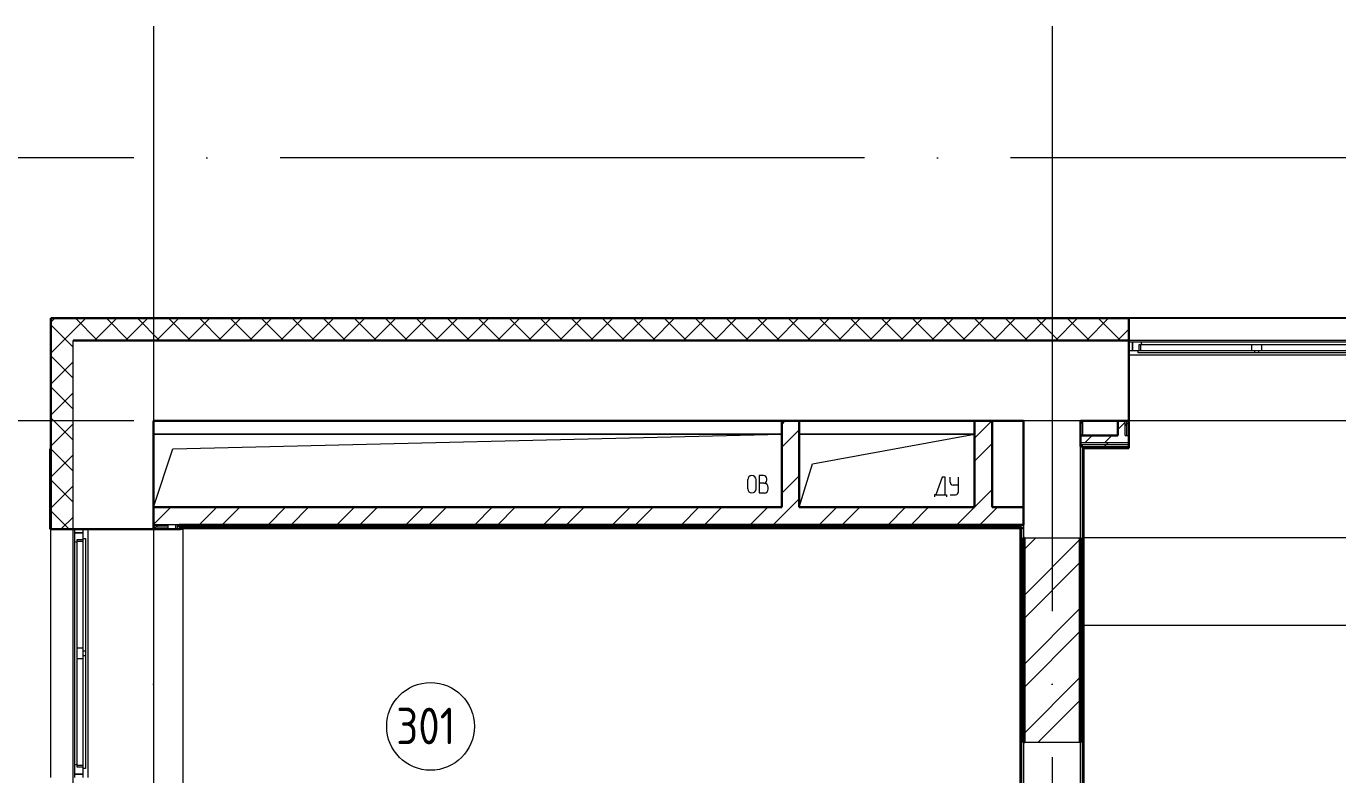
# Model space of a CAD drawing. Header units: millimetres. Extents: x -259793 to 1187961, y -549744 to 43070.
# Drawn here: x 243275 to 252251, y -5383 to -263 of the extents above; entities that cross this region are included whole.
import ezdxf

# ---------------------------------------------------------------- set-up
doc = ezdxf.new("R2010")
doc.units = ezdxf.units.MM
doc.linetypes.add('ADSK_Линия сетки', pattern=[25, 20, -2.5, 0, -2.5])
for name, color, linetype, lineweight in [('_ Окна', 7, 'Continuous', 9), ('Марки помещений', 252, 'Continuous', 20), ('Ограждение', 252, 'Continuous', 9), ('Окна', 252, 'Continuous', 9), ('Оси', 252, 'Continuous', 9), ('Перекрытие', 252, 'Continuous', 18), ('Стены внутренние', 7, 'Continuous', 18), ('Стены наружные', 7, 'Continuous', 18), ('Стены штриховка', 7, 'Continuous', 9)]:
    doc.layers.add(name, color=color, linetype=linetype, lineweight=lineweight)
doc.styles.add('GOST Common_2', font='', dxfattribs={"width": 0.9, "height": 250})
doc.styles.get('GOST Common_2').set_extended_font_data('GOST type B')

# ---------------------------------------------------------------- blocks, each defined once
blk = doc.blocks.new('3 этаж')
at = {"color": 251, "lineweight": 18, "true_color": 0x636466}
for p, q in [((248445.8, -3053.4), (244145.8, -3053.4)), ((244277.8, -3153.4), (248445.8, -3053.4)), ((249765.8, -3053.4), (248565.8, -3053.4)), ((248655.7, -3257.2), (249765.8, -3053.4)), ((244145.8, -3553.4), (244277.8, -3153.4)), ((248565.8, -3553.4), (248655.7, -3257.2)), ((248212.5, -3427.4), (248212.5, -3364.8)), ((248269.9, -3427.4), (248269.9, -3364.8)), ((248320, -3336.1), (248290, -3336.1)), ((248290, -3336.1), (248290, -3456.1)), ((248323.4, -3389.5), (248290, -3389.5)), ((248343.4, -3369.5), (248343.4, -3359.5)), ((249544.1, -3348.4), (249500.4, -3468.4)), ((249563.7, -3348.4), (249544.1, -3348.4)), ((249563.7, -3468.4), (249563.7, -3348.4)), ((249597.8, -3381.8), (249597.8, -3348.4)), ((249655.2, -3401.8), (249617.8, -3401.8)), ((249655.2, -3448.4), (249655.2, -3348.4)), ((248290, -3456.1), (248326.7, -3456.1)), ((248353.4, -3429.5), (248353.4, -3419.5)), ((249490.4, -3468.4), (249490.4, -3483.4)), ((249500.4, -3468.4), (249490.4, -3468.4)), ((249500.4, -3468.4), (249563.7, -3468.4)), ((249563.7, -3468.4), (249573.7, -3468.4)), ((249573.7, -3468.4), (249573.7, -3483.4)), ((249597.8, -3468.4), (249635.2, -3468.4))]:
    blk.add_line(p, q, dxfattribs=at)
for centre, radius, start, end in [((248241.2, -3364.8), 28.7, 0, 180), ((248320, -3359.5), 23.3, 0, 90), ((248323.4, -3369.5), 20, 270, 0), ((248323.4, -3419.5), 30, 0, 90), ((249617.8, -3381.8), 20, 180, 270), ((248241.2, -3427.4), 28.7, 180, 0), ((248326.7, -3429.5), 26.7, 270, 0), ((249635.2, -3448.4), 20, 270, 0)]:
    blk.add_arc(centre, radius, start, end, dxfattribs=at)
at = {"layer": '_ Окна', "color": 251, "true_color": 0x636466}
for p, q in [((250845.8, -2423.4), (250820.8, -2423.4)), ((250845.8, -2481.4), (250845.8, -2423.4)), ((250820.8, -2481.4), (250845.8, -2481.4)), ((243605.8, -3703.4), (243605.8, -3728.4)), ((243605.8, -3728.4), (243663.8, -3728.4)), ((243663.8, -3728.4), (243663.8, -3703.4)), ((243663.8, -5378.4), (243605.8, -5378.4)), ((243605.8, -5378.4), (243605.8, -5403.4)), ((243663.8, -5403.4), (243663.8, -5378.4))]:
    blk.add_line(p, q, dxfattribs=at)
at = {"layer": '_ Окна', "color": 251, "lineweight": 18, "true_color": 0x636466}
for p, q in [((250905.2, -2423.4), (250845.8, -2423.4)), ((250845.8, -2423.4), (250845.8, -2481.4)), ((250909.8, -2440.4), (250905.2, -2423.4)), ((250845.8, -2481.4), (250883.8, -2481.4)), ((250891.8, -2481.4), (250891.8, -2440.4)), ((250891.8, -2440.4), (250903.8, -2440.4)), ((243663.8, -3728.4), (243605.8, -3728.4)), ((243605.8, -3728.4), (243605.8, -3787.9)), ((243663.8, -3766.4), (243663.8, -3728.4)), ((243605.8, -3787.9), (243622.8, -3792.4)), ((243622.8, -3774.4), (243663.8, -3774.4)), ((243622.8, -3786.4), (243622.8, -3774.4)), ((243622.8, -5314.4), (243605.8, -5319)), ((243605.8, -5319), (243605.8, -5378.4)), ((243605.8, -5378.4), (243663.8, -5378.4)), ((243622.8, -5332.4), (243622.8, -5320.4)), ((243663.8, -5332.4), (243622.8, -5332.4)), ((243663.8, -5378.4), (243663.8, -5340.4))]:
    blk.add_line(p, q, dxfattribs=at)
at = {"layer": 'Марки помещений', "color": 251, "true_color": 0x636466}
blk.add_circle((246041.8, -5052.7), 300, dxfattribs=at)
at = {"layer": 'Ограждение', "color": 251, "true_color": 0x636466}
for p, q in [((252570.8, -2513.4), (250820.8, -2513.4)), ((250505.8, -3063.4), (250505.8, -2963.4)), ((243695.8, -3703.4), (243695.8, -5403.4)), ((244145.8, -3703.4), (244145.8, -5403.4)), ((244330.8, -3703.4), (244345.8, -3703.4)), ((244345.8, -3693.4), (244345.8, -11398.5)), ((244345.8, -3698.4), (250075.8, -3698.4)), ((244345.8, -3703.4), (244345.8, -5403.4)), ((250080.8, -3693.4), (250075.8, -3698.4)), ((250075.8, -3698.4), (250075.8, -9313.4)), ((258210.8, -3763.4), (250510.8, -3763.4)), ((258210.8, -4363.4), (250510.8, -4363.4)), ((250515.8, -9313.4), (250515.8, -4363.4))]:
    blk.add_line(p, q, dxfattribs=at)
at = {"layer": 'Окна', "color": 251, "true_color": 0x636466}
for p, q in [((252486.3, -2423.4), (250905.2, -2423.4)), ((250883.8, -2481.4), (251680.8, -2481.4)), ((250883.8, -2498.4), (250883.8, -2481.4)), ((251680.8, -2498.4), (250883.8, -2498.4)), ((250903.8, -2440.4), (251660.8, -2440.4)), ((250903.8, -2481.4), (250903.8, -2440.4)), ((251660.8, -2440.4), (251730.8, -2440.4)), ((251660.8, -2440.4), (251660.8, -2481.4)), ((251680.8, -2481.4), (251710.8, -2481.4)), ((251680.8, -2481.4), (251680.8, -2498.4)), ((251710.8, -2498.4), (251680.8, -2498.4)), ((251710.8, -2481.4), (252507.8, -2481.4)), ((251710.8, -2498.4), (251710.8, -2481.4)), ((252507.8, -2498.4), (251710.8, -2498.4)), ((251730.8, -2440.4), (252487.8, -2440.4)), ((251730.8, -2481.4), (251730.8, -2440.4)), ((243663.8, -4538.4), (243663.8, -3766.4)), ((243663.8, -3766.4), (243680.8, -3766.4)), ((243680.8, -3766.4), (243680.8, -4538.4)), ((243605.8, -3787.9), (243605.8, -5319)), ((243622.8, -4518.4), (243622.8, -3786.4)), ((243622.8, -3786.4), (243663.8, -3786.4)), ((243622.8, -4588.4), (243622.8, -4518.4)), ((243663.8, -4518.4), (243622.8, -4518.4)), ((243663.8, -4568.4), (243663.8, -4538.4)), ((243680.8, -4538.4), (243663.8, -4538.4)), ((243663.8, -5340.4), (243663.8, -4568.4)), ((243663.8, -4568.4), (243680.8, -4568.4)), ((243680.8, -4538.4), (243680.8, -4568.4)), ((243680.8, -4568.4), (243680.8, -5340.4)), ((243622.8, -5320.4), (243622.8, -4588.4)), ((243622.8, -4588.4), (243663.8, -4588.4)), ((243663.8, -5320.4), (243622.8, -5320.4)), ((243680.8, -5340.4), (243663.8, -5340.4))]:
    blk.add_line(p, q, dxfattribs=at)
at = {"layer": 'Оси', "color": 251, "linetype": 'ADSK_Линия сетки', "ltscale": 200, "true_color": 0x636466}
for p, q in [((244145.8, -263.4), (244145.8, -31389.6)), ((250295.8, -263.4), (250295.8, -31389.6)), ((314013.1, -1163.4), (237073.5, -1163.4)), ((314013.1, -2963.4), (237073.5, -2963.4))]:
    blk.add_line(p, q, dxfattribs=at)
at = {"layer": 'Перекрытие', "color": 251, "true_color": 0x636466}
for p, q in [((244145.8, -3053.4), (248445.8, -3053.4)), ((248565.8, -3053.4), (249765.8, -3053.4))]:
    blk.add_line(p, q, dxfattribs=at)
at = {"layer": 'Стены внутренние', "color": 251, "lineweight": 30, "true_color": 0x636466}
for p, q in [((243443.8, -2261.4), (243443.8, -3703.4)), ((250820.8, -2261.4), (243443.8, -2261.4)), ((250820.8, -2413.4), (250820.8, -2261.4)), ((250820.8, -2413.4), (243595.8, -2413.4)), ((243595.8, -2413.4), (250820.8, -2413.4)), ((250820.8, -2963.4), (250820.8, -2413.4)), ((244145.8, -3553.4), (244145.8, -2963.4)), ((244145.8, -2963.4), (248445.8, -2963.4)), ((248565.8, -2963.4), (249765.8, -2963.4)), ((249885.8, -2963.4), (250100.8, -2963.4)), ((250100.8, -2963.4), (250100.8, -3553.4)), ((250490.8, -2963.4), (250745.8, -2963.4)), ((250490.8, -3063.4), (250490.8, -2963.4)), ((243443.8, -3703.4), (244145.8, -3703.4)), ((250100.8, -3763.4), (250105.8, -3763.4)), ((250485.8, -3763.4), (250490.8, -3763.4)), ((250105.8, -5163.4), (250100.8, -5163.4)), ((250490.8, -5163.4), (250485.8, -5163.4))]:
    blk.add_line(p, q, dxfattribs=at)
at = {"layer": 'Стены внутренние', "color": 251, "linetype": 'Continuous', "lineweight": 9, "true_color": 0x636466}
for p, q in [((243445.8, -2285.5), (243467.8, -2263.4)), ((243595.8, -2457.9), (243445.8, -2307.9)), ((243595.8, -2347.6), (243679.9, -2263.4)), ((243763.5, -2413.4), (243613.5, -2263.4)), ((243742.1, -2413.4), (243892.1, -2263.4)), ((243975.6, -2413.4), (243825.6, -2263.4)), ((243914.2, -2263.4), (243913.1, -2261.4)), ((243954.2, -2413.4), (244104.2, -2263.4)), ((244187.7, -2413.4), (244037.7, -2263.4)), ((244166.3, -2413.4), (244316.3, -2263.4)), ((244399.9, -2413.4), (244249.9, -2263.4)), ((244378.5, -2413.4), (244528.5, -2263.4)), ((244612, -2413.4), (244462, -2263.4)), ((244590.6, -2413.4), (244740.6, -2263.4)), ((244824.1, -2413.4), (244674.1, -2263.4)), ((244802.7, -2413.4), (244952.7, -2263.4)), ((245036.2, -2413.4), (244886.2, -2263.4)), ((245014.9, -2413.4), (245164.9, -2263.4)), ((245248.4, -2413.4), (245098.4, -2263.4)), ((245227, -2413.4), (245377, -2263.4)), ((245239, -2261.4), (245237.8, -2263.4)), ((245460.5, -2413.4), (245310.5, -2263.4)), ((245322, -2263.4), (245320.9, -2261.4)), ((245439.1, -2413.4), (245589.1, -2263.4)), ((245672.6, -2413.4), (245522.6, -2263.4)), ((245651.3, -2413.4), (245801.3, -2263.4)), ((245884.8, -2413.4), (245734.8, -2263.4)), ((245863.4, -2413.4), (246013.4, -2263.4)), ((245908.6, -2263.4), (245907.4, -2261.4)), ((246096.9, -2413.4), (245946.9, -2263.4)), ((246060.2, -2261.4), (246059, -2263.4)), ((246075.5, -2413.4), (246225.5, -2263.4)), ((246309, -2413.4), (246159, -2263.4)), ((246287.7, -2413.4), (246437.7, -2263.4)), ((246294.8, -2261.4), (246293.7, -2263.4)), ((246521.2, -2413.4), (246371.2, -2263.4)), ((246499.8, -2413.4), (246649.8, -2263.4)), ((246733.3, -2413.4), (246583.3, -2263.4)), ((246711.9, -2413.4), (246861.9, -2263.4)), ((246945.4, -2413.4), (246795.4, -2263.4)), ((246924, -2413.4), (247074, -2263.4)), ((247157.6, -2413.4), (247007.6, -2263.4)), ((247115.3, -2262.6), (247114.9, -2263.4)), ((247136.2, -2413.4), (247286.2, -2263.4)), ((247369.7, -2413.4), (247219.7, -2263.4)), ((247348.3, -2413.4), (247498.3, -2263.4)), ((247581.8, -2413.4), (247431.8, -2263.4)), ((247560.4, -2413.4), (247710.4, -2263.4)), ((247794, -2413.4), (247644, -2263.4)), ((247772.6, -2413.4), (247922.6, -2263.4)), ((247785.7, -2263.4), (247784.5, -2261.4)), ((248006.1, -2413.4), (247856.1, -2263.4)), ((247984.7, -2413.4), (248134.7, -2263.4)), ((248218.2, -2413.4), (248068.2, -2263.4)), ((248196.8, -2413.4), (248346.8, -2263.4)), ((248430.4, -2413.4), (248280.4, -2263.4)), ((248409, -2413.4), (248559, -2263.4)), ((248642.5, -2413.4), (248492.5, -2263.4)), ((248621.1, -2413.4), (248771.1, -2263.4)), ((248854.6, -2413.4), (248704.6, -2263.4)), ((248833.2, -2413.4), (248983.2, -2263.4)), ((248875.8, -2261.4), (248875.6, -2261.8)), ((249066.8, -2413.4), (248916.8, -2263.4)), ((249045.4, -2413.4), (249195.4, -2263.4)), ((249110.4, -2261.4), (249109.3, -2263.4)), ((249278.9, -2413.4), (249128.9, -2263.4)), ((249193.5, -2263.4), (249192.3, -2261.4)), ((249257.5, -2413.4), (249407.5, -2263.4)), ((249491, -2413.4), (249341, -2263.4)), ((249469.6, -2413.4), (249619.6, -2263.4)), ((249703.2, -2413.4), (249553.2, -2263.4)), ((249681.8, -2413.4), (249831.8, -2263.4)), ((249915.3, -2413.4), (249765.3, -2263.4)), ((249893.9, -2413.4), (250043.9, -2263.4)), ((249931.7, -2261.4), (249930.5, -2263.4)), ((250127.4, -2413.4), (249977.4, -2263.4)), ((250106, -2413.4), (250256, -2263.4)), ((250339.6, -2413.4), (250189.6, -2263.4)), ((250318.2, -2413.4), (250468.2, -2263.4)), ((250551.7, -2413.4), (250401.7, -2263.4)), ((250530.3, -2413.4), (250680.3, -2263.4)), ((250601.3, -2263.4), (250600.2, -2261.4)), ((250763.8, -2413.4), (250613.8, -2263.4)), ((243445.8, -2497.6), (243595.8, -2347.6)), ((250742.4, -2413.4), (250818.8, -2337.1)), ((243445.8, -2502.1), (243445.8, -2502.1)), ((243595.8, -2670), (243445.8, -2520)), ((243445.8, -2709.7), (243595.8, -2559.7)), ((243595.8, -2882.2), (243445.8, -2732.2)), ((243445.8, -2921.9), (243595.8, -2771.9)), ((243595.8, -3094.3), (243445.8, -2944.3)), ((243445.8, -3134), (243595.8, -2984)), ((243445.8, -3111.7), (243445.8, -3111.7)), ((243595.8, -3306.4), (243445.8, -3156.4)), ((243445.8, -3346.1), (243595.8, -3196.1)), ((243445.8, -3314.9), (243445.8, -3314.9)), ((243595.8, -3518.6), (243445.8, -3368.6)), ((243445.8, -3558.3), (243595.8, -3408.3)), ((243568.5, -3703.4), (243445.8, -3580.7)), ((243445.8, -3619.7), (243445.8, -3619.7)), ((243514.7, -3701.4), (243595.8, -3620.4)), ((243445.8, -3687.3), (243443.8, -3683.8)), ((243455.1, -3703.4), (243453.9, -3701.4))]:
    blk.add_line(p, q, dxfattribs=at)
at = {"layer": 'Стены внутренние', "color": 251, "true_color": 0x636466}
for p, q in [((250820.8, -2261.4), (252570.8, -2261.4)), ((243595.8, -6553.4), (243595.8, -2413.4)), ((252570.8, -2413.4), (250820.8, -2413.4)), ((250490.8, -3763.4), (250490.8, -3138.4)), ((250100.8, -3673.4), (250100.8, -3763.4)), ((243443.8, -5403.4), (243443.8, -3703.4)), ((250105.8, -3763.4), (250485.8, -3763.4)), ((250100.8, -5163.4), (250100.8, -6543.4)), ((250485.8, -5163.4), (250105.8, -5163.4)), ((250490.8, -6543.4), (250490.8, -5163.4))]:
    blk.add_line(p, q, dxfattribs=at)
at = {"layer": 'Стены наружные', "color": 251, "true_color": 0x636466}
for p, q in [((250295.8, -2256.4), (252570.8, -2256.4)), ((250295.8, -2261.4), (250295.8, -2256.4)), ((250300.8, -2256.4), (250300.8, -2261.4)), ((250498.3, -2978.4), (250498.3, -2963.4)), ((250505.8, -2978.4), (250498.3, -2978.4))]:
    blk.add_line(p, q, dxfattribs=at)
at = {"layer": 'Стены наружные', "color": 251, "linetype": 'Continuous', "lineweight": 9, "true_color": 0x636466}
for p, q in [((248445.8, -2986.5), (248468.9, -2963.4)), ((248445.8, -3143.7), (248565.8, -3023.7)), ((249765.8, -3080.9), (249883.2, -2963.4)), ((250745.8, -3021.6), (250795.8, -2971.6)), ((250795.8, -2996.5), (250808.3, -2984)), ((250808.3, -2984), (250820.8, -2971.5)), ((249765.8, -3238.1), (249885.8, -3118.1)), ((250519, -3113.4), (250569, -3063.4)), ((250648.8, -3143.4), (250653.8, -3138.4)), ((250653.8, -3138.4), (250666.3, -3125.9)), ((250654, -3113.4), (250704, -3063.4)), ((250666.3, -3125.9), (250678.8, -3113.4)), ((250505.8, -3145.1), (250507.4, -3143.4)), ((250505.8, -3215.8), (250510.8, -3210.8)), ((250573.1, -3148.4), (250578.1, -3143.4)), ((250643.8, -3148.4), (250648.8, -3143.4)), ((250714.5, -3148.4), (250719.5, -3143.4)), ((250785.2, -3148.4), (250790.2, -3143.4)), ((250505.8, -3286.5), (250510.8, -3281.5)), ((248445.8, -3458), (248565.8, -3338)), ((250505.8, -3357.2), (250510.8, -3352.2)), ((248507.5, -3553.4), (248565.8, -3495.1)), ((249765.8, -3552.4), (249885.8, -3432.4)), ((250505.8, -3427.9), (250510.8, -3422.9)), ((250505.8, -3498.6), (250510.8, -3493.6)), ((243442.4, -3544.3), (243438.8, -3550.6)), ((244145.8, -3672), (244264.3, -3553.4)), ((244458.6, -3673.4), (244578.6, -3553.4)), ((244615.8, -3673.4), (244735.8, -3553.4)), ((244930.1, -3673.4), (245050.1, -3553.4)), ((245087.2, -3673.4), (245207.2, -3553.4)), ((245401.5, -3673.4), (245521.5, -3553.4)), ((245558.7, -3673.4), (245678.7, -3553.4)), ((245873, -3673.4), (245993, -3553.4)), ((246030.2, -3673.4), (246150.2, -3553.4)), ((246344.5, -3673.4), (246464.5, -3553.4)), ((246501.6, -3673.4), (246621.6, -3553.4)), ((246815.9, -3673.4), (246935.9, -3553.4)), ((246973.1, -3673.4), (247093.1, -3553.4)), ((247287.4, -3673.4), (247407.4, -3553.4)), ((247444.5, -3673.4), (247564.5, -3553.4)), ((247758.9, -3673.4), (247878.9, -3553.4)), ((247916, -3673.4), (248036, -3553.4)), ((248230.3, -3673.4), (248350.3, -3553.4)), ((248387.5, -3673.4), (248507.5, -3553.4)), ((248701.8, -3673.4), (248821.8, -3553.4)), ((248858.9, -3673.4), (248978.9, -3553.4)), ((249173.2, -3673.4), (249293.2, -3553.4)), ((249330.4, -3673.4), (249450.4, -3553.4)), ((249644.7, -3673.4), (249764.7, -3553.4)), ((249861.9, -3613.4), (249885.8, -3589.5)), ((249885.8, -3589.5), (249921.9, -3553.4)), ((250505.8, -3569.3), (250510.8, -3564.3)), ((244161.6, -3690.9), (244174.1, -3678.4)), ((244588.4, -3688.4), (244603.4, -3673.4)), ((245012.7, -3688.4), (245027.7, -3673.4)), ((245436.9, -3688.4), (245451.9, -3673.4)), ((245861.2, -3688.4), (245876.2, -3673.4)), ((246285.4, -3688.4), (246300.4, -3673.4)), ((246709.7, -3688.4), (246724.7, -3673.4)), ((247134, -3688.4), (247149, -3673.4)), ((247558.2, -3688.4), (247573.2, -3673.4)), ((247982.5, -3688.4), (247997.5, -3673.4)), ((248406.8, -3688.4), (248421.8, -3673.4)), ((248831, -3688.4), (248846, -3673.4)), ((249255.3, -3688.4), (249270.3, -3673.4)), ((249679.6, -3688.4), (249694.6, -3673.4)), ((249801.9, -3673.4), (249861.9, -3613.4)), ((250505.8, -3640), (250510.8, -3635)), ((243443.8, -3683.8), (243443.2, -3682.8)), ((244149.1, -3703.4), (244161.6, -3690.9)), ((244371.3, -3693.4), (244376.3, -3688.4)), ((244442, -3693.4), (244447, -3688.4)), ((244512.7, -3693.4), (244517.7, -3688.4)), ((244583.4, -3693.4), (244588.4, -3688.4)), ((244654.1, -3693.4), (244659.1, -3688.4)), ((244724.8, -3693.4), (244729.8, -3688.4)), ((244795.5, -3693.4), (244800.5, -3688.4)), ((244866.2, -3693.4), (244871.2, -3688.4)), ((244936.9, -3693.4), (244941.9, -3688.4)), ((245007.7, -3693.4), (245012.7, -3688.4)), ((245078.4, -3693.4), (245083.4, -3688.4)), ((245149.1, -3693.4), (245154.1, -3688.4)), ((245219.8, -3693.4), (245224.8, -3688.4)), ((245290.5, -3693.4), (245295.5, -3688.4)), ((245361.2, -3693.4), (245366.2, -3688.4)), ((245431.9, -3693.4), (245436.9, -3688.4)), ((245502.6, -3693.4), (245507.6, -3688.4)), ((245573.3, -3693.4), (245578.3, -3688.4)), ((245644, -3693.4), (245649, -3688.4)), ((245714.8, -3693.4), (245719.8, -3688.4)), ((245785.5, -3693.4), (245790.5, -3688.4)), ((245856.2, -3693.4), (245861.2, -3688.4)), ((245926.9, -3693.4), (245931.9, -3688.4)), ((245997.6, -3693.4), (246002.6, -3688.4)), ((246068.3, -3693.4), (246073.3, -3688.4)), ((246139, -3693.4), (246144, -3688.4)), ((246209.7, -3693.4), (246214.7, -3688.4)), ((246280.4, -3693.4), (246285.4, -3688.4)), ((246351.2, -3693.4), (246356.2, -3688.4)), ((246421.9, -3693.4), (246426.9, -3688.4)), ((246492.6, -3693.4), (246497.6, -3688.4)), ((246563.3, -3693.4), (246568.3, -3688.4)), ((246634, -3693.4), (246639, -3688.4)), ((246704.7, -3693.4), (246709.7, -3688.4)), ((246775.4, -3693.4), (246780.4, -3688.4)), ((246846.1, -3693.4), (246851.1, -3688.4)), ((246916.8, -3693.4), (246921.8, -3688.4)), ((246987.6, -3693.4), (246992.6, -3688.4)), ((247058.3, -3693.4), (247063.3, -3688.4)), ((247129, -3693.4), (247134, -3688.4)), ((247199.7, -3693.4), (247204.7, -3688.4)), ((247270.4, -3693.4), (247275.4, -3688.4)), ((247341.1, -3693.4), (247346.1, -3688.4)), ((247411.8, -3693.4), (247416.8, -3688.4)), ((247482.5, -3693.4), (247487.5, -3688.4)), ((247553.2, -3693.4), (247558.2, -3688.4)), ((247623.9, -3693.4), (247628.9, -3688.4)), ((247694.7, -3693.4), (247699.7, -3688.4)), ((247765.4, -3693.4), (247770.4, -3688.4)), ((247836.1, -3693.4), (247841.1, -3688.4)), ((247906.8, -3693.4), (247911.8, -3688.4)), ((247977.5, -3693.4), (247982.5, -3688.4)), ((248048.2, -3693.4), (248053.2, -3688.4)), ((248118.9, -3693.4), (248123.9, -3688.4)), ((248189.6, -3693.4), (248194.6, -3688.4)), ((248260.3, -3693.4), (248265.3, -3688.4)), ((248331.1, -3693.4), (248336.1, -3688.4)), ((248401.8, -3693.4), (248406.8, -3688.4)), ((248472.5, -3693.4), (248477.5, -3688.4)), ((248543.2, -3693.4), (248548.2, -3688.4)), ((248613.9, -3693.4), (248618.9, -3688.4)), ((248684.6, -3693.4), (248689.6, -3688.4)), ((248755.3, -3693.4), (248760.3, -3688.4)), ((248826, -3693.4), (248831, -3688.4)), ((248896.7, -3693.4), (248901.7, -3688.4)), ((248967.5, -3693.4), (248972.5, -3688.4)), ((249038.2, -3693.4), (249043.2, -3688.4)), ((249108.9, -3693.4), (249113.9, -3688.4)), ((249179.6, -3693.4), (249184.6, -3688.4)), ((249250.3, -3693.4), (249255.3, -3688.4)), ((249321, -3693.4), (249326, -3688.4)), ((249391.7, -3693.4), (249396.7, -3688.4)), ((249462.4, -3693.4), (249467.4, -3688.4)), ((249533.1, -3693.4), (249538.1, -3688.4)), ((249603.8, -3693.4), (249608.8, -3688.4)), ((249674.6, -3693.4), (249679.6, -3688.4)), ((249745.3, -3693.4), (249750.3, -3688.4)), ((249816, -3693.4), (249821, -3688.4)), ((249886.7, -3693.4), (249891.7, -3688.4)), ((249957.4, -3693.4), (249962.4, -3688.4)), ((250028.1, -3693.4), (250033.1, -3688.4)), ((250080.8, -3711.5), (250085.8, -3706.5)), ((250085.8, -3706.5), (250100.8, -3691.5)), ((250105.8, -3841), (250183.3, -3763.4)), ((250505.8, -3710.8), (250510.8, -3705.8)), ((250080.8, -3782.2), (250085.8, -3777.2)), ((250080.8, -3852.9), (250085.8, -3847.9)), ((250105.8, -4155.3), (250485.8, -3775.3)), ((250505.8, -3781.5), (250510.8, -3776.5)), ((250505.8, -3852.2), (250510.8, -3847.2)), ((250080.8, -3923.6), (250085.8, -3918.6)), ((250105.8, -4312.5), (250485.8, -3932.5)), ((250505.8, -3922.9), (250510.8, -3917.9)), ((250080.8, -3994.3), (250085.8, -3989.3)), ((250505.8, -3993.6), (250510.8, -3988.6)), ((250080.8, -4065), (250085.8, -4060)), ((250085.8, -4130.8), (250100.8, -4115.8)), ((250505.8, -4064.3), (250510.8, -4059.3)), ((250080.8, -4135.8), (250085.8, -4130.8)), ((250080.8, -4206.5), (250085.8, -4201.5)), ((250505.8, -4135), (250510.8, -4130)), ((250505.8, -4205.7), (250510.8, -4200.7)), ((250080.8, -4277.2), (250085.8, -4272.2)), ((250105.8, -4626.8), (250485.8, -4246.8)), ((250505.8, -4276.4), (250510.8, -4271.4)), ((250080.8, -4347.9), (250085.8, -4342.9)), ((250505.8, -4347.1), (250510.8, -4342.1)), ((250080.8, -4418.6), (250085.8, -4413.6)), ((250080.8, -4489.3), (250085.8, -4484.3)), ((250105.8, -4783.9), (250485.8, -4403.9)), ((250505.8, -4417.9), (250510.8, -4412.9)), ((250505.8, -4488.6), (250510.8, -4483.6)), ((250080.8, -4560), (250085.8, -4555)), ((250085.8, -4555), (250100.8, -4540)), ((250505.8, -4559.3), (250510.8, -4554.3)), ((250080.8, -4630.7), (250085.8, -4625.7)), ((250505.8, -4630), (250510.8, -4625)), ((250080.8, -4701.4), (250085.8, -4696.4)), ((250105.8, -5098.2), (250485.8, -4718.2)), ((250505.8, -4700.7), (250510.8, -4695.7)), ((250080.8, -4772.1), (250085.8, -4767.1)), ((250080.8, -4842.9), (250085.8, -4837.9)), ((250505.8, -4771.4), (250510.8, -4766.4)), ((250505.8, -4842.1), (250510.8, -4837.1)), ((250080.8, -4913.6), (250085.8, -4908.6)), ((250197.7, -5163.4), (250485.8, -4875.4)), ((250505.8, -4912.8), (250510.8, -4907.8)), ((250080.8, -4984.3), (250085.8, -4979.3)), ((250085.8, -4979.3), (250100.8, -4964.3)), ((250505.8, -4983.5), (250510.8, -4978.5)), ((250080.8, -5055), (250085.8, -5050)), ((250505.8, -5054.3), (250510.8, -5049.3)), ((250080.8, -5125.7), (250085.8, -5120.7)), ((250080.8, -5196.4), (250085.8, -5191.4)), ((250505.8, -5125), (250510.8, -5120)), ((250505.8, -5195.7), (250510.8, -5190.7)), ((250080.8, -5267.1), (250085.8, -5262.1)), ((250505.8, -5266.4), (250510.8, -5261.4)), ((250080.8, -5337.8), (250085.8, -5332.8)), ((250505.8, -5337.1), (250510.8, -5332.1))]:
    blk.add_line(p, q, dxfattribs=at)
at = {"layer": 'Стены наружные', "color": 251, "lineweight": 30, "true_color": 0x636466}
for p, q in [((248445.8, -2963.4), (248445.8, -3553.4)), ((248565.8, -2963.4), (248445.8, -2963.4)), ((248565.8, -3553.4), (248565.8, -2963.4)), ((249765.8, -2963.4), (249765.8, -3553.4)), ((249885.8, -2963.4), (249765.8, -2963.4)), ((249885.8, -3553.4), (249885.8, -2963.4)), ((250745.8, -2963.4), (250745.8, -3063.4)), ((250820.8, -2963.4), (250745.8, -2963.4)), ((250820.8, -3148.4), (250820.8, -2963.4)), ((250745.8, -3063.4), (250490.8, -3063.4)), ((250490.8, -3063.4), (250490.8, -3138.4)), ((250490.8, -3138.4), (250505.8, -3138.4)), ((243438.8, -3153.4), (243438.8, -3703.4)), ((243443.8, -3153.4), (243438.8, -3153.4)), ((250505.8, -9163.4), (250505.8, -3143.4)), ((250510.8, -3148.4), (250820.8, -3148.4)), ((250510.8, -9313.4), (250510.8, -3148.4)), ((248445.8, -3553.4), (244145.8, -3553.4)), ((244145.8, -3553.4), (244145.8, -3703.4)), ((249765.8, -3553.4), (248565.8, -3553.4)), ((250100.8, -3553.4), (249885.8, -3553.4)), ((250100.8, -3673.4), (250100.8, -3553.4)), ((244320.8, -3673.4), (250100.8, -3673.4)), ((244320.8, -3673.4), (244320.8, -3688.4)), ((243438.8, -3703.4), (243443.8, -3703.4)), ((244145.8, -3703.4), (244330.8, -3703.4)), ((244325.8, -3688.4), (250085.8, -3688.4)), ((244325.8, -3693.4), (244325.8, -3688.4)), ((244330.8, -3693.4), (250080.8, -3693.4)), ((244330.8, -3703.4), (244330.8, -3693.4)), ((250080.8, -3693.4), (250080.8, -9313.4)), ((250085.8, -3688.4), (250085.8, -3693.4)), ((250100.8, -5163.4), (250100.8, -3763.4)), ((250105.8, -3763.4), (250105.8, -5163.4)), ((250485.8, -5163.4), (250485.8, -3763.4)), ((250490.8, -3763.4), (250490.8, -5163.4))]:
    blk.add_line(p, q, dxfattribs=at)
at = {"layer": 'Стены штриховка', "color": 251, "true_color": 0x636466}
for p, q in [((250818.8, -2263.4), (243443.8, -2263.4)), ((243445.8, -2261.4), (243445.8, -3701.4)), ((250818.8, -2337.4), (250818.8, -2263.4)), ((250818.8, -2337.4), (250820.8, -2337.4)), ((250795.8, -3063.4), (250795.8, -2963.4)), ((250808.3, -3063.4), (250808.3, -2963.4)), ((250820.8, -3113.4), (250490.8, -3113.4)), ((250820.8, -3125.9), (250490.8, -3125.9)), ((250505.8, -3138.4), (250505.8, -3143.4)), ((250505.8, -3138.4), (250820.8, -3138.4)), ((250795.8, -3063.4), (250820.8, -3063.4)), ((250505.8, -3143.4), (250820.8, -3143.4)), ((244320.8, -3673.4), (244145.8, -3673.4)), ((244245.8, -3678.4), (244145.8, -3678.4)), ((244245.8, -3703.4), (244245.8, -3678.4)), ((244295.8, -3673.4), (244295.8, -3703.4)), ((244308.3, -3673.4), (244308.3, -3703.4)), ((243445.8, -3701.4), (243519.8, -3701.4)), ((243519.8, -3703.4), (243519.8, -3701.4)), ((244245.8, -3690.9), (244145.8, -3690.9)), ((244320.8, -3688.4), (244320.8, -3703.4)), ((244325.8, -3703.4), (244325.8, -3693.4)), ((250085.8, -3693.4), (250085.8, -9313.4))]:
    blk.add_line(p, q, dxfattribs=at)
at = {"layer": 'Марки помещений', "color": 251, "true_color": 0x636466, "style": 'GOST Common_2', "width": 0.9}
blk.add_text('301', height=250, dxfattribs=at).set_placement((245806.9, -5175))

msp = doc.modelspace()

# ---------------------------------------------------------------- block references
msp.add_blockref('3 этаж', (0, 0))

doc.saveas('drawing.dxf')
